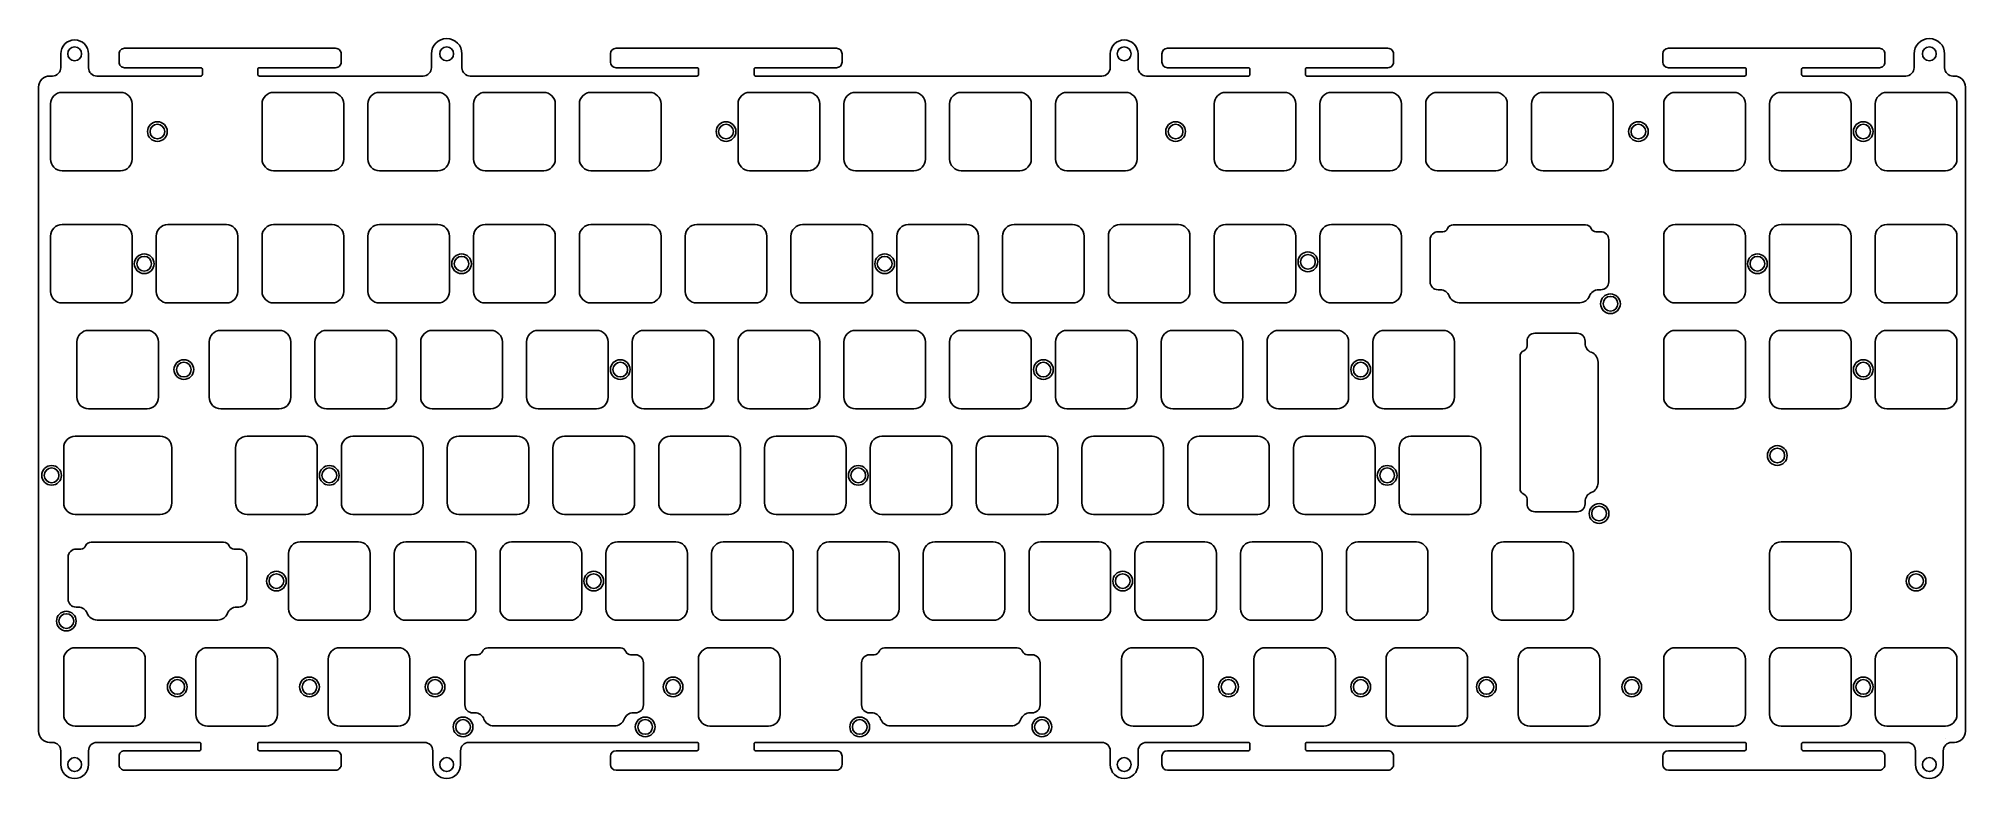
# Model space of a CAD drawing. Header units: millimetres. Extents: x -10 to 338, y -116 to 17.
import ezdxf

# ---------------------------------------------------------------- set-up
doc = ezdxf.new("R2010")
doc.units = ezdxf.units.MM
doc.layers.add('BLACK', color=7, linetype='CONTINUOUS')

msp = doc.modelspace()

# ---------------------------------------------------------------- linework, layer by layer
at = {"layer": 'BLACK', "linetype": 'Continuous'}
for p, q in [((-5.5, 11.500002), (-5.5, 14)), ((-0.5, 14), (-0.5, 11.5)), ((5, 14), (5, 12.5)), ((44, 15), (6, 15)), ((45, 12.5), (45, 14)), ((61.25, 11.5), (61.25, 14)), ((66.75, 14), (66.75, 11.5)), ((93.5, 14), (93.5, 12.5)), ((134.2, 15), (94.5, 15)), ((135.2, 12.5), (135.2, 14)), ((183.5, 11.5), (183.5, 14)), ((188.5, 14), (188.5, 11.5)), ((192.8, 14), (192.8, 12.5)), ((233.5, 15), (193.8, 15)), ((234.5, 12.5), (234.5, 14)), ((283, 14), (283, 12.5)), ((322, 15), (284, 15)), ((323, 12.5), (323, 14)), ((328.25, 11.5), (328.25, 14)), ((333.75, 14), (333.75, 11.5)), ((6, 11.5), (19.75, 11.5)), ((20, 10.25), (20, 11.25)), ((30, 11.25), (30, 10.25)), ((30.25, 11.5), (44, 11.5)), ((94.5, 11.5), (109.1, 11.5)), ((109.35, 10.25), (109.35, 11.25)), ((119.35, 11.25), (119.35, 10.25)), ((119.6, 11.5), (134.2, 11.5)), ((193.8, 11.5), (208.4, 11.5)), ((208.65, 10.25), (208.65, 11.25)), ((218.65, 11.25), (218.65, 10.25)), ((218.9, 11.5), (233.5, 11.5)), ((284, 11.5), (297.75, 11.5)), ((298, 10.25), (298, 11.25)), ((308, 11.25), (308, 10.25)), ((308.25, 11.5), (322, 11.5)), ((-9.5, -108), (-9.5, 8.000001)), ((-7.5, 10), (-7.000001, 10)), ((5.275, 7.050001), (-5.274997, 7.050001)), ((1, 10), (19.75, 10)), ((30.25, 10), (59.75, 10)), ((43.375, 7.05), (32.824999, 7.05)), ((62.425, 7.05), (51.874999, 7.05)), ((68.25, 10), (109.1, 10)), ((81.475, 7.05), (70.924999, 7.05)), ((100.525, 7.05), (89.974999, 7.05)), ((129.1, 7.050001), (118.55, 7.050001)), ((119.6, 10), (182, 10)), ((148.15, 7.050001), (137.6, 7.050001)), ((167.2, 7.050001), (156.65, 7.050001)), ((186.25, 7.05), (175.699999, 7.05)), ((190, 10), (208.4, 10)), ((214.825, 7.05), (204.274999, 7.05)), ((218.9, 10), (297.75, 10)), ((233.875, 7.05), (223.324999, 7.05)), ((252.925, 7.05), (242.374999, 7.05)), ((271.975, 7.050001), (261.425, 7.050001)), ((295.7875, 7.050001), (285.2375, 7.050001)), ((314.8375, 7.050001), (304.2875, 7.050001)), ((308.25, 10), (326.75, 10)), ((333.8875, 7.050001), (323.3375, 7.050001)), ((335.25, 10), (335.5, 10)), ((337.5, 8), (337.5, -108)), ((-7.35, 4.974997), (-7.35, -4.974997)), ((7.35, 4.975001), (7.35, -4.974999)), ((30.75, 4.975), (30.75, -4.975001)), ((45.45, 4.975), (45.45, -4.975)), ((49.8, 4.975), (49.8, -4.975001)), ((64.5, 4.975), (64.5, -4.975)), ((68.85, 4.975), (68.85, -4.975001)), ((83.55, 4.975), (83.55, -4.975)), ((87.9, 4.975), (87.9, -4.975001)), ((102.6, 4.975), (102.6, -4.975)), ((116.475, 4.975001), (116.475, -4.974999)), ((131.175, 4.975001), (131.175, -4.974999)), ((135.525, 4.975001), (135.525, -4.974999)), ((150.225, 4.975001), (150.225, -4.974999)), ((154.575, 4.975001), (154.575, -4.974999)), ((169.275, 4.975001), (169.275, -4.974999)), ((173.625, 4.975), (173.625, -4.975001)), ((188.325, 4.975), (188.325, -4.975)), ((202.2, 4.975), (202.2, -4.975001)), ((216.9, 4.975), (216.9, -4.975)), ((221.25, 4.975), (221.25, -4.975001)), ((235.95, 4.975), (235.95, -4.975)), ((240.3, 4.975), (240.3, -4.975001)), ((255, 4.975), (255, -4.975)), ((259.35, 4.975001), (259.35, -4.974999)), ((274.05, 4.975001), (274.05, -4.974999)), ((283.1625, 4.975001), (283.1625, -4.974999)), ((297.8625, 4.975001), (297.8625, -4.974999)), ((302.2125, 4.975001), (302.2125, -4.974999)), ((316.9125, 4.975001), (316.9125, -4.974999)), ((321.2625, 4.975001), (321.2625, -4.974999)), ((335.9625, 4.975001), (335.9625, -4.974999)), ((5.275, -7.049999), (-5.274998, -7.049999)), ((43.375, -7.05), (32.825, -7.05)), ((62.425, -7.05), (51.875, -7.05)), ((81.475, -7.05), (70.925, -7.05)), ((100.525, -7.05), (89.975, -7.05)), ((129.1, -7.049999), (118.55, -7.049999)), ((148.15, -7.049999), (137.6, -7.049999)), ((167.2, -7.049999), (156.65, -7.049999)), ((186.25, -7.05), (175.7, -7.05)), ((214.825, -7.05), (204.275, -7.05)), ((233.875, -7.05), (223.325, -7.05)), ((252.925, -7.05), (242.375, -7.05)), ((271.975, -7.049999), (261.425, -7.049999)), ((295.7875, -7.049999), (285.2375, -7.049999)), ((314.8375, -7.049999), (304.2875, -7.049999)), ((333.8875, -7.049999), (323.3375, -7.049999)), ((5.275, -16.762499), (-5.274996, -16.762499)), ((24.325, -16.762499), (13.775, -16.762499)), ((43.375, -16.762499), (32.825, -16.762499)), ((62.425, -16.762499), (51.875, -16.762499)), ((81.475, -16.762499), (70.925, -16.762499)), ((100.525, -16.762499), (89.975, -16.762499)), ((119.575, -16.762499), (109.025, -16.762499)), ((138.625, -16.762499), (128.075, -16.762499)), ((157.675, -16.762499), (147.125, -16.762499)), ((176.725, -16.762499), (166.175, -16.762499)), ((195.775, -16.7625), (185.224999, -16.7625)), ((214.825, -16.7625), (204.274999, -16.7625)), ((233.875, -16.7625), (223.324999, -16.7625)), ((245.247375, -16.784911), (245.247375, -16.7849)), ((245.247375, -16.7849), (269.102575, -16.7849)), ((295.7875, -16.762499), (285.2375, -16.762499)), ((314.8375, -16.762499), (304.2875, -16.762499)), ((333.8875, -16.762499), (323.3375, -16.762499)), ((-7.35, -18.837503), (-7.35, -28.787497)), ((7.35, -18.837499), (7.35, -28.787499)), ((11.7, -18.837499), (11.7, -28.787499)), ((26.4, -18.837499), (26.4, -28.787499)), ((30.75, -18.837499), (30.75, -28.787499)), ((45.45, -18.837499), (45.45, -28.787499)), ((49.8, -18.837499), (49.8, -28.787499)), ((64.5, -18.837499), (64.5, -28.787499)), ((68.85, -18.837499), (68.85, -28.787499)), ((83.55, -18.837499), (83.55, -28.787499)), ((87.9, -18.837499), (87.9, -28.787499)), ((102.6, -18.837499), (102.6, -28.787499)), ((106.95, -18.837499), (106.95, -28.787499)), ((121.65, -18.837499), (121.65, -28.787499)), ((126, -18.837499), (126, -28.787499)), ((140.7, -18.837499), (140.7, -28.787499)), ((145.05, -18.837499), (145.05, -28.787499)), ((159.75, -18.837499), (159.75, -28.787499)), ((164.1, -18.837499), (164.1, -28.787499)), ((178.8, -18.837499), (178.8, -28.787499)), ((183.15, -18.8375), (183.15, -28.787501)), ((197.85, -18.8375), (197.85, -28.7875)), ((202.2, -18.8375), (202.2, -28.787501)), ((216.9, -18.8375), (216.9, -28.7875)), ((221.25, -18.8375), (221.25, -28.787501)), ((235.95, -18.8375), (235.95, -28.7875)), ((241.099485, -27.06294), (241.099485, -19.4622)), ((242.536512, -18.03706), (243.390075, -18.03706)), ((243.390075, -18.037048), (243.390075, -18.03706)), ((270.959775, -18.03706), (271.825375, -18.03706)), ((273.250365, -19.46206), (273.250365, -27.0629)), ((283.1625, -18.837499), (283.1625, -28.787499)), ((297.8625, -18.837499), (297.8625, -28.787499)), ((302.2125, -18.837499), (302.2125, -28.787499)), ((316.9125, -18.837499), (316.9125, -28.787499)), ((321.2625, -18.837499), (321.2625, -28.787499)), ((335.9625, -18.837499), (335.9625, -28.787499)), ((5.275, -30.862499), (-5.274998, -30.862499)), ((24.325, -30.862499), (13.775, -30.862499)), ((43.375, -30.862499), (32.825, -30.862499)), ((62.425, -30.862499), (51.875, -30.862499)), ((81.475, -30.862499), (70.925, -30.862499)), ((100.525, -30.862499), (89.975, -30.862499)), ((119.575, -30.862499), (109.025, -30.862499)), ((138.625, -30.862499), (128.075, -30.862499)), ((157.675, -30.862499), (147.125, -30.862499)), ((176.725, -30.862499), (166.175, -30.862499)), ((195.775, -30.8625), (185.225, -30.8625)), ((214.825, -30.8625), (204.275, -30.8625)), ((233.875, -30.8625), (223.325, -30.8625)), ((242.928575, -28.48794), (242.524475, -28.48794)), ((268.050425, -30.82441), (246.299575, -30.82441)), ((271.813458, -28.48794), (271.421325, -28.48794)), ((295.7875, -30.862499), (285.2375, -30.862499)), ((314.8375, -30.862499), (304.2875, -30.862499)), ((333.8875, -30.862499), (323.3375, -30.862499)), ((-2.5875, -37.887503), (-2.5875, -47.837497)), ((10.0375, -35.812499), (-0.512496, -35.812499)), ((12.1125, -37.887499), (12.1125, -47.837499)), ((21.225, -37.887499), (21.225, -47.837499)), ((33.85, -35.812499), (23.3, -35.812499)), ((35.925, -37.887499), (35.925, -47.837499)), ((40.275, -37.887499), (40.275, -47.837499)), ((52.9, -35.812499), (42.35, -35.812499)), ((54.975, -37.887499), (54.975, -47.837499)), ((59.325, -37.887499), (59.325, -47.837499)), ((71.95, -35.812499), (61.4, -35.812499)), ((74.025, -37.887499), (74.025, -47.837499)), ((78.375, -37.887499), (78.375, -47.837499)), ((91, -35.812499), (80.45, -35.812499)), ((93.075, -37.887499), (93.075, -47.837499)), ((97.425, -37.887499), (97.425, -47.837499)), ((110.05, -35.812499), (99.5, -35.812499)), ((112.125, -37.887499), (112.125, -47.837499)), ((116.475, -37.887499), (116.475, -47.837499)), ((129.1, -35.812499), (118.55, -35.812499)), ((131.175, -37.887499), (131.175, -47.837499)), ((135.525, -37.887499), (135.525, -47.837499)), ((148.15, -35.812499), (137.6, -35.812499)), ((150.225, -37.887499), (150.225, -47.837499)), ((154.575, -37.887499), (154.575, -47.837499)), ((167.2, -35.812499), (156.65, -35.812499)), ((169.275, -37.887499), (169.275, -47.837499)), ((173.625, -37.887499), (173.625, -47.837499)), ((186.25, -35.812499), (175.7, -35.812499)), ((188.325, -37.887499), (188.325, -47.837499)), ((192.675, -37.887499), (192.675, -47.837499)), ((205.3, -35.812499), (194.75, -35.812499)), ((207.375, -37.887499), (207.375, -47.837499)), ((211.725, -37.887499), (211.725, -47.837499)), ((224.35, -35.812499), (213.8, -35.812499)), ((226.425, -37.887499), (226.425, -47.837499)), ((230.775, -37.887499), (230.775, -47.837499)), ((243.4, -35.812499), (232.85, -35.812499)), ((245.475, -37.887499), (245.475, -47.837499)), ((258.54331, -38.602725), (258.54331, -37.737125)), ((259.96831, -36.312135), (267.56915, -36.312135)), ((268.99419, -37.749042), (268.99419, -38.141175)), ((283.1625, -37.887499), (283.1625, -47.837499)), ((295.7875, -35.812499), (285.2375, -35.812499)), ((297.8625, -37.887499), (297.8625, -47.837499)), ((302.2125, -37.887499), (302.2125, -47.837499)), ((314.8375, -35.812499), (304.2875, -35.812499)), ((316.9125, -37.887499), (316.9125, -47.837499)), ((321.2625, -37.887499), (321.2625, -47.837499)), ((333.8875, -35.812499), (323.3375, -35.812499)), ((335.9625, -37.887499), (335.9625, -47.837499)), ((257.29115, -64.315125), (257.29115, -40.459925)), ((271.33066, -41.512075), (271.33066, -63.262925)), ((10.0375, -49.912499), (-0.512497, -49.912499)), ((33.85, -49.912499), (23.3, -49.912499)), ((52.9, -49.912499), (42.35, -49.912499)), ((71.95, -49.912499), (61.4, -49.912499)), ((91, -49.912499), (80.45, -49.912499)), ((110.05, -49.912499), (99.5, -49.912499)), ((129.1, -49.912499), (118.55, -49.912499)), ((148.15, -49.912499), (137.6, -49.912499)), ((167.2, -49.912499), (156.65, -49.912499)), ((186.25, -49.912499), (175.7, -49.912499)), ((205.3, -49.912499), (194.75, -49.912499)), ((224.35, -49.912499), (213.8, -49.912499)), ((243.4, -49.912499), (232.85, -49.912499)), ((295.7875, -49.912499), (285.2375, -49.912499)), ((314.8375, -49.912499), (304.2875, -49.912499)), ((333.8875, -49.912499), (323.3375, -49.912499)), ((12.41875, -54.862499), (-2.893746, -54.862499)), ((38.6125, -54.862499), (28.0625, -54.862499)), ((57.6625, -54.862499), (47.1125, -54.862499)), ((76.7125, -54.862499), (66.1625, -54.862499)), ((95.7625, -54.862499), (85.2125, -54.862499)), ((114.8125, -54.862499), (104.2625, -54.862499)), ((133.8625, -54.862499), (123.3125, -54.862499)), ((152.9125, -54.862499), (142.3625, -54.862499)), ((171.9625, -54.862499), (161.4125, -54.862499)), ((191.0125, -54.862499), (180.4625, -54.862499)), ((210.0625, -54.862499), (199.5125, -54.862499)), ((229.1125, -54.862499), (218.5625, -54.862499)), ((248.1625, -54.8625), (237.612499, -54.8625)), ((-4.96875, -56.937503), (-4.96875, -66.887497)), ((14.49375, -56.937499), (14.49375, -66.887499)), ((25.9875, -56.937499), (25.9875, -66.887499)), ((40.6875, -56.937499), (40.6875, -66.887499)), ((45.0375, -56.937499), (45.0375, -66.887499)), ((59.7375, -56.937499), (59.7375, -66.887499)), ((64.0875, -56.937499), (64.0875, -66.887499)), ((78.7875, -56.937499), (78.7875, -66.887499)), ((83.1375, -56.937499), (83.1375, -66.887499)), ((97.8375, -56.937499), (97.8375, -66.887499)), ((102.1875, -56.937499), (102.1875, -66.887499)), ((116.8875, -56.937499), (116.8875, -66.887499)), ((121.2375, -56.937499), (121.2375, -66.887499)), ((135.9375, -56.937499), (135.9375, -66.887499)), ((140.2875, -56.937499), (140.2875, -66.887499)), ((154.9875, -56.937499), (154.9875, -66.887499)), ((159.3375, -56.937499), (159.3375, -66.887499)), ((174.0375, -56.937499), (174.0375, -66.887499)), ((178.3875, -56.937499), (178.3875, -66.887499)), ((193.0875, -56.937499), (193.0875, -66.887499)), ((197.4375, -56.937499), (197.4375, -66.887499)), ((212.1375, -56.937499), (212.1375, -66.887499)), ((216.4875, -56.937499), (216.4875, -66.887499)), ((231.1875, -56.937499), (231.1875, -66.887499)), ((235.5375, -56.9375), (235.5375, -66.887501)), ((250.2375, -56.9375), (250.2375, -66.8875)), ((257.291161, -64.315125), (257.29115, -64.315125)), ((12.41875, -68.962499), (-2.893748, -68.962499)), ((38.6125, -68.962499), (28.0625, -68.962499)), ((57.6625, -68.962499), (47.1125, -68.962499)), ((76.7125, -68.962499), (66.1625, -68.962499)), ((95.7625, -68.962499), (85.2125, -68.962499)), ((114.8125, -68.962499), (104.2625, -68.962499)), ((133.8625, -68.962499), (123.3125, -68.962499)), ((152.9125, -68.962499), (142.3625, -68.962499)), ((171.9625, -68.962499), (161.4125, -68.962499)), ((191.0125, -68.962499), (180.4625, -68.962499)), ((210.0625, -68.962499), (199.5125, -68.962499)), ((229.1125, -68.962499), (218.5625, -68.962499)), ((248.1625, -68.9625), (237.6125, -68.9625)), ((258.543298, -66.172425), (258.54331, -66.172425)), ((258.54331, -67.025988), (258.54331, -66.172425)), ((267.56919, -68.463015), (259.96845, -68.463015)), ((268.99419, -66.633925), (268.99419, -67.038025)), ((-2.732238, -75.18706), (-1.878675, -75.18706)), ((-1.878675, -75.187048), (-1.878675, -75.18706)), ((-0.021375, -73.934911), (-0.021375, -73.9349)), ((-0.021375, -73.9349), (23.833825, -73.9349)), ((25.691025, -75.18706), (26.556625, -75.18706)), ((35.5125, -75.987499), (35.5125, -85.937499)), ((48.1375, -73.912499), (37.5875, -73.912499)), ((50.2125, -75.987499), (50.2125, -85.937499)), ((54.5625, -75.987499), (54.5625, -85.937499)), ((67.1875, -73.912499), (56.6375, -73.912499)), ((69.2625, -75.987499), (69.2625, -85.937499)), ((73.6125, -75.987499), (73.6125, -85.937499)), ((86.2375, -73.912499), (75.6875, -73.912499)), ((88.3125, -75.987499), (88.3125, -85.937499)), ((92.6625, -75.987499), (92.6625, -85.937499)), ((105.2875, -73.912499), (94.7375, -73.912499)), ((107.3625, -75.987499), (107.3625, -85.937499)), ((111.7125, -75.987499), (111.7125, -85.937499)), ((124.3375, -73.912499), (113.7875, -73.912499)), ((126.4125, -75.987499), (126.4125, -85.937499)), ((130.7625, -75.987499), (130.7625, -85.937499)), ((143.3875, -73.912499), (132.8375, -73.912499)), ((145.4625, -75.987499), (145.4625, -85.937499)), ((149.8125, -75.987499), (149.8125, -85.937499)), ((162.4375, -73.912499), (151.8875, -73.912499)), ((164.5125, -75.987499), (164.5125, -85.937499)), ((168.8625, -75.987499), (168.8625, -85.937499)), ((181.4875, -73.912499), (170.9375, -73.912499)), ((183.5625, -75.987499), (183.5625, -85.937499)), ((187.912499, -75.987499), (187.912499, -85.937499)), ((200.5375, -73.912499), (189.9875, -73.912499)), ((202.6125, -75.987499), (202.612499, -75.987499)), ((202.612499, -75.987499), (202.612499, -85.937499)), ((206.962499, -75.987499), (206.962499, -85.937499)), ((219.5875, -73.912499), (209.0375, -73.912499)), ((221.6625, -75.987499), (221.662499, -75.987499)), ((221.662499, -75.987499), (221.662499, -85.937499)), ((226.0125, -75.9875), (226.0125, -85.937501)), ((238.6375, -73.9125), (228.087499, -73.9125)), ((240.7125, -75.9875), (240.7125, -85.9375)), ((252.20625, -75.9875), (252.20625, -85.937501)), ((264.83125, -73.9125), (254.281249, -73.9125)), ((266.90625, -75.9875), (266.90625, -85.9375)), ((302.2125, -75.987499), (302.2125, -85.937499)), ((314.8375, -73.912499), (304.2875, -73.912499)), ((316.9125, -75.987499), (316.9125, -85.937499)), ((-4.169265, -84.21294), (-4.169265, -76.6122)), ((27.981615, -76.61206), (27.981615, -84.2129)), ((-2.340175, -85.63794), (-2.744275, -85.63794)), ((26.544708, -85.63794), (26.152575, -85.63794)), ((22.781675, -87.97441), (1.030825, -87.97441)), ((48.1375, -88.012499), (37.5875, -88.012499)), ((67.1875, -88.012499), (56.6375, -88.012499)), ((86.2375, -88.012499), (75.6875, -88.012499)), ((105.2875, -88.012499), (94.7375, -88.012499)), ((124.3375, -88.012499), (113.7875, -88.012499)), ((143.3875, -88.012499), (132.8375, -88.012499)), ((162.4375, -88.012499), (151.8875, -88.012499)), ((181.4875, -88.012499), (170.9375, -88.012499)), ((200.5375, -88.012499), (189.9875, -88.012499)), ((219.5875, -88.012499), (209.0375, -88.012499)), ((238.6375, -88.0125), (228.0875, -88.0125)), ((264.83125, -88.0125), (254.28125, -88.0125)), ((314.8375, -88.012499), (304.2875, -88.012499)), ((7.65625, -92.9625), (-2.893751, -92.9625)), ((31.46875, -92.9625), (20.918749, -92.9625)), ((55.28125, -92.9625), (44.731249, -92.9625)), ((71.416125, -92.984911), (71.416125, -92.9849)), ((71.416125, -92.9849), (95.271325, -92.9849)), ((121.95625, -92.9625), (111.406249, -92.9625)), ((142.853625, -92.984911), (142.853625, -92.9849)), ((142.853625, -92.9849), (166.708825, -92.9849)), ((198.15625, -92.9625), (187.606249, -92.9625)), ((221.96875, -92.9625), (211.418749, -92.9625)), ((245.78125, -92.9625), (235.231249, -92.9625)), ((269.59375, -92.9625), (259.043749, -92.9625)), ((295.7875, -92.962499), (285.2375, -92.962499)), ((314.8375, -92.962499), (304.2875, -92.962499)), ((333.8875, -92.962499), (323.3375, -92.962499)), ((-4.96875, -95.0375), (-4.96875, -104.987501)), ((9.73125, -95.0375), (9.73125, -104.9875)), ((18.84375, -95.0375), (18.84375, -104.987501)), ((33.54375, -95.0375), (33.54375, -104.9875)), ((42.65625, -95.0375), (42.65625, -104.987501)), ((57.35625, -95.0375), (57.35625, -104.9875)), ((67.268235, -103.26294), (67.268235, -95.6622)), ((68.705262, -94.23706), (69.558825, -94.23706)), ((69.558825, -94.237048), (69.558825, -94.23706)), ((97.128525, -94.23706), (97.994125, -94.23706)), ((99.419115, -95.66206), (99.419115, -103.2629)), ((109.33125, -95.0375), (109.33125, -104.987501)), ((124.03125, -95.0375), (124.03125, -104.9875)), ((138.705735, -103.26294), (138.705735, -95.6622)), ((140.142762, -94.23706), (140.996325, -94.23706)), ((140.996325, -94.237048), (140.996325, -94.23706)), ((168.566025, -94.23706), (169.431625, -94.23706)), ((170.856615, -95.66206), (170.856615, -103.2629)), ((185.53125, -95.0375), (185.53125, -104.987501)), ((200.23125, -95.0375), (200.23125, -104.9875)), ((209.34375, -95.0375), (209.34375, -104.987501)), ((224.04375, -95.0375), (224.04375, -104.9875)), ((233.15625, -95.0375), (233.15625, -104.987501)), ((247.85625, -95.0375), (247.85625, -104.9875)), ((256.96875, -95.0375), (256.96875, -104.987501)), ((271.66875, -95.0375), (271.66875, -104.9875)), ((283.1625, -95.037499), (283.1625, -104.987499)), ((297.8625, -95.037499), (297.8625, -104.987499)), ((302.2125, -95.037499), (302.2125, -104.987499)), ((316.9125, -95.037499), (316.9125, -104.987499)), ((321.2625, -95.037499), (321.2625, -104.987499)), ((335.9625, -95.037499), (335.9625, -104.987499)), ((7.65625, -107.0625), (-2.89375, -107.0625)), ((31.46875, -107.0625), (20.91875, -107.0625)), ((55.28125, -107.0625), (44.73125, -107.0625)), ((69.097325, -104.68794), (68.693225, -104.68794)), ((94.219175, -107.02441), (72.468325, -107.02441)), ((97.982208, -104.68794), (97.590075, -104.68794)), ((121.95625, -107.0625), (111.40625, -107.0625)), ((140.534825, -104.68794), (140.130725, -104.68794)), ((165.656675, -107.02441), (143.905825, -107.02441)), ((169.419708, -104.68794), (169.027575, -104.68794)), ((198.15625, -107.0625), (187.60625, -107.0625)), ((221.96875, -107.0625), (211.41875, -107.0625)), ((245.78125, -107.0625), (235.23125, -107.0625)), ((269.59375, -107.0625), (259.04375, -107.0625)), ((295.7875, -107.062499), (285.2375, -107.062499)), ((314.8375, -107.062499), (304.2875, -107.062499)), ((333.8875, -107.062499), (323.3375, -107.062499)), ((-7.500001, -110), (-7.000002, -110)), ((19.5, -110), (1, -110)), ((19.75, -111.25), (19.75, -110.25)), ((30, -110.25), (30, -111.25)), ((30.25, -110), (60, -110)), ((68, -110), (109.1, -110)), ((109.35, -111.25), (109.35, -110.25)), ((119.35, -110.25), (119.35, -111.25)), ((119.6, -110), (182, -110)), ((190, -110), (208.4, -110)), ((208.65, -110.25), (208.65, -111.25)), ((218.65, -111.25), (218.65, -110.25)), ((297.75, -110), (218.9, -110)), ((298, -111.25), (298, -110.25)), ((308, -110.25), (308, -111.25)), ((327, -110), (308.25, -110)), ((333.863799, -109.311539), (333.863799, -109.311513)), ((335, -110), (335.5, -110)), ((-5.5, -114), (-5.5, -111.500001)), ((-0.5, -111.5), (-0.5, -114)), ((5, -112.5), (5, -114)), ((19.5, -111.5), (6, -111.5)), ((44, -111.5), (30.25, -111.5)), ((45, -114), (45, -112.5)), ((61.5, -114), (61.5, -111.5)), ((66.5, -111.5), (66.5, -114)), ((93.5, -112.5), (93.5, -114)), ((109.1, -111.5), (94.5, -111.5)), ((134.2, -111.5), (119.6, -111.5)), ((135.2, -114), (135.2, -112.5)), ((183.5, -114), (183.5, -111.5)), ((188.5, -114), (188.5, -111.5)), ((192.8, -114), (192.8, -112.5)), ((193.8, -111.5), (208.4, -111.5)), ((218.9, -111.5), (233.5, -111.5)), ((234.5, -112.5), (234.5, -114)), ((283, -112.5), (283, -114)), ((297.75, -111.5), (284, -111.5)), ((322, -111.5), (308.25, -111.5)), ((323, -114), (323, -112.5)), ((328.5, -114), (328.5, -111.5)), ((333.5, -111.5), (333.5, -114)), ((6, -115), (44, -115)), ((94.5, -115), (134.2, -115)), ((233.5, -115), (193.8, -115)), ((284, -115), (322, -115))]:
    msp.add_line(p, q, dxfattribs=at)
at = {"layer": 'BLACK'}
for centre, radius in [((-3, 14), 1.25), ((64, 14), 1.25), ((186, 14), 1.25), ((331, 14), 1.25), ((11.906249, 0.000001), 1.775), ((11.906249, 0.000001), 1.325), ((114.299999, 0.000001), 1.775), ((114.299999, 0.000001), 1.325), ((195.262499, 0.000001), 1.775), ((195.262499, 0.000001), 1.325), ((278.606249, 0.000001), 1.775), ((278.606249, 0.000001), 1.325), ((319.087499, 0.000001), 1.775), ((319.087499, 0.000001), 1.325), ((9.524999, -23.812499), 1.775), ((9.524999, -23.812499), 1.325), ((66.674999, -23.812499), 1.775), ((66.674999, -23.812499), 1.325), ((142.874999, -23.812499), 1.775), ((142.874999, -23.812499), 1.325), ((219.084199, -23.462499), 1.775), ((219.084199, -23.462499), 1.325), ((300.037499, -23.812499), 1.775), ((300.037499, -23.812499), 1.325), ((273.575, -31.0125), 1.775), ((273.575, -31.0125), 1.325), ((16.668749, -42.862499), 1.775), ((16.668749, -42.862499), 1.325), ((95.249999, -42.862499), 1.775), ((95.249999, -42.862499), 1.325), ((171.449999, -42.862499), 1.775), ((171.449999, -42.862499), 1.325), ((228.599999, -42.862499), 1.775), ((228.599999, -42.862499), 1.325), ((319.087499, -42.862499), 1.775), ((319.087499, -42.862499), 1.325), ((303.609374, -58.340624), 1.775), ((303.609374, -58.340624), 1.325), ((-7.143751, -61.912499), 1.775), ((-7.143751, -61.912499), 1.325), ((42.862499, -61.912499), 1.775), ((42.862499, -61.912499), 1.325), ((138.112499, -61.912499), 1.775), ((138.112499, -61.912499), 1.325), ((233.3625, -61.9125), 1.775), ((233.3625, -61.9125), 1.325), ((271.51875, -68.7875), 1.775), ((271.51875, -68.7875), 1.325), ((33.337499, -80.962499), 1.775), ((33.337499, -80.962499), 1.325), ((90.487499, -80.962499), 1.775), ((90.487499, -80.962499), 1.325), ((185.737499, -80.962499), 1.775), ((185.737499, -80.962499), 1.325), ((328.612499, -80.962499), 1.775), ((328.612499, -80.962499), 1.325), ((-4.49375, -88.1625), 1.775), ((-4.49375, -88.1625), 1.325), ((15.478199, -100.0125), 1.775), ((15.478199, -100.0125), 1.325), ((39.290699, -100.0125), 1.775), ((39.290699, -100.0125), 1.325), ((61.912574, -100.0125), 1.775), ((61.912574, -100.0125), 1.325), ((104.775074, -100.0125), 1.775), ((104.775074, -100.0125), 1.325), ((204.787574, -100.0125), 1.775), ((204.787574, -100.0125), 1.325), ((228.600074, -100.0125), 1.775), ((228.600074, -100.0125), 1.325), ((251.221949, -100.0125), 1.775), ((251.221949, -100.0125), 1.325), ((277.415624, -100.012499), 1.775), ((277.415624, -100.012499), 1.325), ((319.087499, -100.012499), 1.775), ((319.087499, -100.012499), 1.325), ((66.94375, -107.2125), 1.775), ((66.94375, -107.2125), 1.325), ((99.74375, -107.2125), 1.775), ((99.74375, -107.2125), 1.325), ((138.38125, -107.2125), 1.775), ((138.38125, -107.2125), 1.325), ((171.18125, -107.2125), 1.775), ((171.18125, -107.2125), 1.325), ((-3, -114), 1.25), ((64, -114), 1.25), ((186, -114), 1.25), ((331, -114), 1.25)]:
    msp.add_circle(centre, radius, dxfattribs=at)
for centre, radius, start, end in [((-3, 14), 2.5, 0, 180), ((5.999999, 14.000001), 0.999999, 89.9999427, 180.0000573), ((44.000049, 14.000001), 0.999999, 359.9999427, 90.0028075), ((64, 14), 2.75, 0, 180), ((94.500049, 14.000001), 1.000049, 90.0028075, 180.00005729), ((134.200049, 14.000001), 0.999999, 359.9999427, 90.0028075), ((186, 14), 2.5, 0, 180), ((193.800049, 14.000001), 1.000049, 90.0028075, 180.00005729), ((233.500049, 14.000001), 0.999999, 359.9999427, 90.0028075), ((284.000049, 14.000001), 1.000049, 90.0028075, 180.00005729), ((322.000049, 14.000001), 0.999999, 359.9999427, 90.0028075), ((331, 14), 2.75, 0, 180), ((-7.000001, 11.500001), 1.500001, 270, 0.0000382), ((1.000001, 11.500001), 1.500001, 180.0000382, 269.9999618), ((5.999999, 12.499999), 0.999999, 179.9999427, 270.0000573), ((19.750049, 11.250001), 0.249999, 359.99977077, 90.01123002), ((30.249949, 11.250001), 0.249949, 89.98831161, 180.00022923), ((44.000049, 12.500001), 0.999951, 269.99719251, 359.9999427), ((59.750049, 11.500001), 1.499951, 269.99812834, 359.9999618), ((68.250049, 11.500001), 1.500001, 180.0000382, 269.99812834), ((94.500049, 12.500001), 1.000001, 180.00005729, 269.99719251), ((109.100049, 11.250001), 0.249999, 359.99977077, 90.01123002), ((119.599949, 11.250001), 0.249949, 89.98831161, 180.00022923), ((134.200049, 12.500001), 0.999951, 269.99719251, 359.9999427), ((182.000049, 11.500001), 1.499951, 269.99812834, 359.9999618), ((190.000049, 11.500001), 1.500001, 180.0000382, 269.99812834), ((193.800049, 12.500001), 1.000001, 180.00005729, 269.99719251), ((208.400049, 11.250001), 0.249999, 359.99977077, 90.01123002), ((218.899949, 11.250001), 0.249949, 89.98831161, 180.00022923), ((233.500049, 12.500001), 0.999951, 269.99719251, 359.9999427), ((284.000049, 12.500001), 1.000001, 180.00005729, 269.99719251), ((297.750049, 11.250001), 0.249999, 359.99977077, 90.01123002), ((308.249949, 11.250001), 0.249949, 89.98831161, 180.00022923), ((322.000049, 12.500001), 0.999951, 269.99719251, 359.9999427), ((326.750049, 11.500001), 1.499951, 269.99812834, 359.9999618), ((335.250049, 11.500001), 1.500001, 180.0000382, 269.99812834), ((-7.500001, 8.000001), 1.999999, 89.99997135, 180), ((-5.274996, 4.974997), 2.075004, 90.00002761, 180), ((5.275, 4.975001), 2.075, 0, 90), ((19.750049, 10.250001), 0.249951, 269.98877007, 359.99977077), ((30.249949, 10.250001), 0.250001, 180.00022923, 270.01168829), ((32.825004, 4.974996), 2.075004, 90.00013806, 179.99988955), ((43.375, 4.975), 2.075, 0, 90), ((51.875004, 4.974996), 2.075004, 90.00013806, 179.99988955), ((62.425003, 4.975003), 2.074997, 359.99991716, 90.00008284), ((70.925004, 4.974996), 2.075004, 90.00013806, 179.99988955), ((81.475003, 4.975003), 2.074997, 359.99991716, 90.00008284), ((89.975004, 4.974996), 2.075004, 90.00013806, 179.99988955), ((100.525, 4.975), 2.075, 0, 90), ((109.100049, 10.250001), 0.249951, 269.98877007, 359.99977077), ((118.55, 4.975001), 2.075, 90, 180), ((119.599949, 10.250001), 0.250001, 180.00022923, 270.01168829), ((129.1, 4.975001), 2.075, 0, 90), ((137.6, 4.975001), 2.075, 90, 180), ((148.15, 4.975001), 2.075, 0, 90), ((156.65, 4.975001), 2.075, 90, 180), ((167.2, 4.975001), 2.075, 0, 90), ((175.700004, 4.974996), 2.075004, 90.00013806, 179.99988955), ((186.25, 4.975), 2.075, 0, 90), ((204.275004, 4.974996), 2.075004, 90.00013806, 179.99988955), ((208.400049, 10.250001), 0.249951, 269.98877007, 359.99977077), ((214.825, 4.975), 2.075, 0, 90), ((218.899949, 10.250001), 0.250001, 180.00022923, 270.01168829), ((223.325004, 4.974996), 2.075004, 90.00013806, 179.99988955), ((233.875, 4.975), 2.075, 0, 90), ((242.375004, 4.974996), 2.075004, 90.00013806, 179.99988955), ((252.925, 4.975005), 2.074995, 359.99986194, 90), ((261.425, 4.975001), 2.075, 90, 180), ((271.975, 4.975001), 2.075, 0, 90), ((285.2375, 4.975001), 2.075, 90, 180), ((295.7875, 4.975001), 2.075, 0, 90), ((297.750049, 10.250001), 0.249951, 269.98877007, 359.99977077), ((304.2875, 4.975001), 2.075, 90, 180), ((308.249949, 10.250001), 0.250001, 180.00022923, 270.01168829), ((314.8375, 4.975001), 2.075, 0, 90), ((323.3375, 4.975001), 2.075, 90, 180), ((333.8875, 4.975001), 2.075, 0, 90), ((335.500049, 8.000001), 1.999999, 359.99997135, 90.00140375), ((-5.274998, -4.974997), 2.075002, 180, 270), ((5.275, -4.974999), 2.075, 270, 0), ((32.825002, -4.974998), 2.075002, 180.00008284, 269.99994478), ((43.375, -4.975), 2.075, 270, 0), ((51.875002, -4.974998), 2.075002, 180.00008284, 269.99994478), ((62.424996, -4.974996), 2.075004, 270.00011045, 359.99988955), ((70.925002, -4.974998), 2.075002, 180.00008284, 269.99994478), ((81.474996, -4.974996), 2.075004, 270.00011045, 359.99988955), ((89.975002, -4.974998), 2.075002, 180.00008284, 269.99994478), ((100.525, -4.975), 2.075, 270, 0), ((118.55, -4.974999), 2.075, 180, 270), ((129.1, -4.974999), 2.075, 270, 0), ((137.6, -4.974999), 2.075, 180, 270), ((148.15, -4.974999), 2.075, 270, 0), ((156.65, -4.974999), 2.075, 180, 270), ((167.2, -4.974999), 2.075, 270, 0), ((175.700002, -4.974998), 2.075002, 180.00008284, 269.99994478), ((186.25, -4.975), 2.075, 270, 0), ((204.275002, -4.974998), 2.075002, 180.00008284, 269.99994478), ((214.825, -4.975), 2.075, 270, 0), ((223.325002, -4.974998), 2.075002, 180.00008284, 269.99994478), ((233.875, -4.975), 2.075, 270, 0), ((242.375002, -4.974998), 2.075002, 180.00008284, 269.99994478), ((252.925, -4.974995), 2.075, 270, 359.99986194), ((261.425, -4.974999), 2.075, 180, 270), ((271.975, -4.974999), 2.075, 270, 0), ((285.2375, -4.974999), 2.075, 180, 270), ((295.7875, -4.974999), 2.075, 270, 0), ((304.2875, -4.974999), 2.075, 180, 270), ((314.8375, -4.974999), 2.075, 270, 0), ((323.3375, -4.974999), 2.075, 180, 270), ((333.8875, -4.974999), 2.075, 270, 0), ((-5.274996, -18.837503), 2.075004, 90, 180), ((5.275, -18.837499), 2.075, 0, 90), ((13.775, -18.837499), 2.075, 90, 180), ((24.325, -18.837499), 2.075, 0, 90), ((32.825, -18.837499), 2.075, 90, 180), ((43.375, -18.837499), 2.075, 0, 90), ((51.875, -18.837499), 2.075, 90, 180), ((62.425, -18.837499), 2.075, 0, 90), ((70.925, -18.837499), 2.075, 90, 180), ((81.475, -18.837499), 2.075, 0, 90), ((89.975, -18.837499), 2.075, 90, 180), ((100.525, -18.837499), 2.075, 0, 90), ((109.025, -18.837499), 2.075, 90, 180), ((119.575, -18.837499), 2.075, 0, 90), ((128.075, -18.837499), 2.075, 90, 180), ((138.625, -18.837499), 2.075, 0, 90), ((147.125, -18.837499), 2.075, 90, 180), ((157.675, -18.837499), 2.075, 0, 90), ((166.175, -18.837499), 2.075, 90, 180), ((176.725, -18.837499), 2.075, 0, 90), ((185.225004, -18.837504), 2.075004, 90.00013806, 179.99988955), ((195.775, -18.8375), 2.075, 0, 90), ((204.275004, -18.837504), 2.075004, 90.00013806, 179.99988955), ((214.825, -18.8375), 2.075, 0, 90), ((223.325004, -18.837504), 2.075004, 90.00013806, 179.99988955), ((233.875, -18.8375), 2.075, 0, 90), ((245.247274, -17.859851), 1.07494, 89.99461656, 157.97750247), ((269.10254, -17.85989), 1.07499, 22.02370504, 89.99813454), ((285.2375, -18.837499), 2.075, 90, 180), ((295.7875, -18.837499), 2.075, 0, 90), ((304.2875, -18.837499), 2.075, 90, 180), ((314.8375, -18.837499), 2.075, 0, 90), ((323.3375, -18.837499), 2.075, 90, 180), ((333.8875, -18.837499), 2.075, 0, 90), ((242.524567, -19.462092), 1.425082, 89.51974267, 180.00434217), ((243.390124, -17.108671), 0.928376, 269.99697591, 337.97782841), ((270.9598, -17.1086), 0.92846, 202.02452102, 269.99845724), ((271.8254, -19.462), 1.42494, 359.99758749, 90.00100523), ((242.524486, -27.062939), 1.425001, 180.00004021, 269.99955772), ((271.82524, -27.06286), 1.425125, 269.52631186, 359.99839184), ((-5.274998, -28.787497), 2.075002, 180, 270), ((5.275, -28.787499), 2.075, 270, 0), ((13.775, -28.787499), 2.075, 180, 270), ((24.325, -28.787499), 2.075, 270, 0), ((32.825, -28.787499), 2.075, 180, 270), ((43.375, -28.787499), 2.075, 270, 0), ((51.875, -28.787499), 2.075, 180, 270), ((62.425, -28.787499), 2.075, 270, 0), ((70.925, -28.787499), 2.075, 180, 270), ((81.475, -28.787499), 2.075, 270, 0), ((89.975, -28.787499), 2.075, 180, 270), ((100.525, -28.787499), 2.075, 270, 0), ((109.025, -28.787499), 2.075, 180, 270), ((119.575, -28.787499), 2.075, 270, 0), ((128.075, -28.787499), 2.075, 180, 270), ((138.625, -28.787499), 2.075, 270, 0), ((147.125, -28.787499), 2.075, 180, 270), ((157.675, -28.787499), 2.075, 270, 0), ((166.175, -28.787499), 2.075, 180, 270), ((176.725, -28.787499), 2.075, 270, 0), ((185.225002, -28.787498), 2.075002, 180.00008284, 269.99994478), ((195.775, -28.7875), 2.075, 270, 0), ((204.275002, -28.787498), 2.075002, 180.00008284, 269.99994478), ((214.825, -28.7875), 2.075, 270, 0), ((223.325002, -28.787498), 2.075002, 180.00008284, 269.99994478), ((233.875, -28.7875), 2.075, 270, 0), ((242.928551, -30.212848), 1.724908, 20.54547839, 89.9992028), ((246.299462, -28.949415), 1.874995, 200.54692151, 270.00345303), ((268.05034, -28.94933), 1.875082, 270.0025973, 339.45098232), ((271.42133, -30.21288), 1.724936, 90.00016608, 159.45408213), ((285.2375, -28.787499), 2.075, 180, 270), ((295.7875, -28.787499), 2.075, 270, 0), ((304.2875, -28.787499), 2.075, 180, 270), ((314.8375, -28.787499), 2.075, 270, 0), ((323.3375, -28.787499), 2.075, 180, 270), ((333.8875, -28.787499), 2.075, 270, 0), ((-0.512496, -37.887503), 2.075004, 90, 180), ((10.0375, -37.887499), 2.075, 0, 90), ((23.3, -37.887499), 2.075, 90, 180), ((33.85, -37.887499), 2.075, 0, 90), ((42.35, -37.887499), 2.075, 90, 180), ((52.9, -37.887499), 2.075, 0, 90), ((61.4, -37.887499), 2.075, 90, 180), ((71.95, -37.887499), 2.075, 0, 90), ((80.45, -37.887499), 2.075, 90, 180), ((91, -37.887499), 2.075, 0, 90), ((99.5, -37.887499), 2.075, 90, 180), ((110.05, -37.887499), 2.075, 0, 90), ((118.55, -37.887499), 2.075, 90, 180), ((129.1, -37.887499), 2.075, 0, 90), ((137.6, -37.887499), 2.075, 90, 180), ((148.15, -37.887499), 2.075, 0, 90), ((156.65, -37.887499), 2.075, 90, 180), ((167.2, -37.887499), 2.075, 0, 90), ((175.7, -37.887499), 2.075, 90, 180), ((186.25, -37.887499), 2.075, 0, 90), ((194.75, -37.887499), 2.075, 90, 180), ((205.3, -37.887499), 2.075, 0, 90), ((213.8, -37.887499), 2.075, 90, 180), ((224.35, -37.887499), 2.075, 0, 90), ((232.85, -37.887499), 2.075, 90, 180), ((243.4, -37.887499), 2.075, 0, 90), ((259.96825, -37.7371), 1.42494, 89.99758749, 180.00100523), ((267.56911, -37.73726), 1.425125, 359.52631186, 89.99839184), ((270.71913, -38.14117), 1.724936, 180.00016608, 249.45408213), ((285.2375, -37.887499), 2.075, 90, 180), ((295.7875, -37.887499), 2.075, 0, 90), ((304.2875, -37.887499), 2.075, 90, 180), ((314.8375, -37.887499), 2.075, 0, 90), ((323.3375, -37.887499), 2.075, 90, 180), ((333.8875, -37.887499), 2.075, 0, 90), ((258.36614, -40.45996), 1.07499, 112.02370504, 179.99813454), ((257.61485, -38.6027), 0.92846, 292.02452102, 359.99845724), ((269.45558, -41.51216), 1.875082, 0.0025973, 69.45098232), ((-0.512498, -47.837497), 2.075002, 180, 270.00002761), ((10.0375, -47.837499), 2.075, 270, 0), ((23.3, -47.837499), 2.075, 180, 270), ((33.85, -47.837499), 2.075, 270, 0), ((42.35, -47.837499), 2.075, 180, 270), ((52.9, -47.837499), 2.075, 270, 0), ((61.4, -47.837499), 2.075, 180, 270), ((71.95, -47.837499), 2.075, 270, 0), ((80.45, -47.837499), 2.075, 180, 270), ((91, -47.837499), 2.075, 270, 0), ((99.5, -47.837499), 2.075, 180, 270), ((110.05, -47.837499), 2.075, 270, 0), ((118.55, -47.837499), 2.075, 180, 270), ((129.1, -47.837499), 2.075, 270, 0), ((137.6, -47.837499), 2.075, 180, 270), ((148.15, -47.837499), 2.075, 270, 0), ((156.65, -47.837499), 2.075, 180, 270), ((167.2, -47.837499), 2.075, 270, 0), ((175.7, -47.837499), 2.075, 180, 270), ((186.25, -47.837499), 2.075, 270, 0), ((194.75, -47.837499), 2.075, 180, 270), ((205.3, -47.837499), 2.075, 270, 0), ((213.8, -47.837499), 2.075, 180, 270), ((224.35, -47.837499), 2.075, 270, 0), ((232.85, -47.837499), 2.075, 180, 270), ((243.4, -47.837499), 2.075, 270, 0), ((285.2375, -47.837499), 2.075, 180, 270), ((295.7875, -47.837499), 2.075, 270, 0), ((304.2875, -47.837499), 2.075, 180, 270), ((314.8375, -47.837499), 2.075, 270, 0), ((323.3375, -47.837499), 2.075, 180, 270), ((333.8875, -47.837499), 2.075, 270, 0), ((-2.893746, -56.937503), 2.075004, 90, 180), ((12.41875, -56.937499), 2.075, 0, 90), ((28.0625, -56.937499), 2.075, 90, 180), ((38.6125, -56.937499), 2.075, 0, 90), ((47.1125, -56.937499), 2.075, 90, 180), ((57.6625, -56.937499), 2.075, 0, 90), ((66.1625, -56.937499), 2.075, 90, 180), ((76.7125, -56.937499), 2.075, 0, 90), ((85.2125, -56.937499), 2.075, 90, 180), ((95.7625, -56.937499), 2.075, 0, 90), ((104.2625, -56.937499), 2.075, 90, 180), ((114.8125, -56.937499), 2.075, 0, 90), ((123.3125, -56.937499), 2.075, 90, 180), ((133.8625, -56.937499), 2.075, 0, 90), ((142.3625, -56.937499), 2.075, 90, 180), ((152.9125, -56.937499), 2.075, 0, 90), ((161.4125, -56.937499), 2.075, 90, 180), ((171.9625, -56.937499), 2.075, 0, 90), ((180.4625, -56.937499), 2.075, 90, 180), ((191.0125, -56.937499), 2.075, 0, 90), ((199.5125, -56.937499), 2.075, 90, 180), ((210.0625, -56.937499), 2.075, 0, 90), ((218.5625, -56.937499), 2.075, 90, 180), ((229.1125, -56.937499), 2.075, 0, 90), ((237.612504, -56.937504), 2.075004, 90.00013806, 179.99988955), ((248.1625, -56.9375), 2.075, 0, 90), ((258.366101, -64.315226), 1.07494, 179.99461656, 247.97750247), ((257.614921, -66.172376), 0.928376, 359.99697591, 67.97782841), ((270.719098, -66.633949), 1.724908, 110.54547839, 179.9992028), ((269.455665, -63.263038), 1.874995, 290.54692151, 0.00345303), ((-2.893748, -66.887497), 2.075002, 180, 270), ((12.41875, -66.887499), 2.075, 270, 0), ((28.0625, -66.887499), 2.075, 180, 270), ((38.6125, -66.887499), 2.075, 270, 0), ((47.1125, -66.887499), 2.075, 180, 270), ((57.6625, -66.887499), 2.075, 270, 0), ((66.1625, -66.887499), 2.075, 180, 270), ((76.7125, -66.887499), 2.075, 270, 0), ((85.2125, -66.887499), 2.075, 180, 270), ((95.7625, -66.887499), 2.075, 270, 0), ((104.2625, -66.887499), 2.075, 180, 270), ((114.8125, -66.887499), 2.075, 270, 0), ((123.3125, -66.887499), 2.075, 180, 270), ((133.8625, -66.887499), 2.075, 270, 0), ((142.3625, -66.887499), 2.075, 180, 270), ((152.9125, -66.887499), 2.075, 270, 0), ((161.4125, -66.887499), 2.075, 180, 270), ((171.9625, -66.887499), 2.075, 270, 0), ((180.4625, -66.887499), 2.075, 180, 270), ((191.0125, -66.887499), 2.075, 270, 0), ((199.5125, -66.887499), 2.075, 180, 270), ((210.0625, -66.887499), 2.075, 270, 0), ((218.5625, -66.887499), 2.075, 180, 270), ((229.1125, -66.887499), 2.075, 270, 0), ((237.612502, -66.887498), 2.075002, 180.00008284, 269.99994478), ((248.1625, -66.8875), 2.075, 270, 0), ((259.968342, -67.037933), 1.425082, 179.51974267, 270.00434217), ((267.569189, -67.038014), 1.425001, 270.00004021, 359.99955772), ((-2.744183, -76.612092), 1.425082, 89.51974267, 180.00434217), ((-1.878626, -74.258671), 0.928376, 269.99697591, 337.97782841), ((-0.021476, -75.009851), 1.07494, 89.99461656, 157.97750247), ((23.83379, -75.00989), 1.07499, 22.02370504, 89.99813454), ((25.69105, -74.2586), 0.92846, 202.02452102, 269.99845724), ((26.55665, -76.612), 1.42494, 359.99758749, 90.00100523), ((37.5875, -75.987499), 2.075, 90, 180), ((48.1375, -75.987499), 2.075, 0, 90), ((56.6375, -75.987499), 2.075, 90, 180), ((67.1875, -75.987499), 2.075, 0, 90), ((75.6875, -75.987499), 2.075, 90, 180), ((86.2375, -75.987499), 2.075, 0, 90), ((94.7375, -75.987499), 2.075, 90, 180), ((105.2875, -75.987499), 2.075, 0, 90), ((113.7875, -75.987499), 2.075, 90, 180), ((124.3375, -75.987499), 2.075, 0, 90), ((132.8375, -75.987499), 2.075, 90, 180), ((143.3875, -75.987499), 2.075, 0, 90), ((151.8875, -75.987499), 2.075, 90, 180), ((162.4375, -75.987499), 2.075, 0, 90), ((170.9375, -75.987499), 2.075, 90, 180), ((181.4875, -75.987499), 2.075, 0, 90), ((189.9875, -75.987499), 2.075001, 90, 180), ((200.5375, -75.987499), 2.075, 0, 90), ((209.0375, -75.987499), 2.075001, 90, 180), ((219.5875, -75.987499), 2.075, 0, 90), ((228.087504, -75.987504), 2.075004, 90.00013806, 179.99988955), ((238.6375, -75.9875), 2.075, 0, 90), ((254.281254, -75.987504), 2.075004, 90.00013806, 179.99988955), ((264.83125, -75.9875), 2.075, 0, 90), ((304.2875, -75.987499), 2.075, 90, 180), ((314.8375, -75.987499), 2.075, 0, 90), ((-2.744264, -84.212939), 1.425001, 180.00004021, 269.99955772), ((-2.340199, -87.362848), 1.724908, 20.54547839, 89.9992028), ((26.15258, -87.36288), 1.724936, 90.00016608, 159.45408213), ((26.55649, -84.21286), 1.425125, 269.52631186, 359.99839184), ((37.5875, -85.937499), 2.075, 180, 270), ((48.1375, -85.937499), 2.075, 270, 0), ((56.6375, -85.937499), 2.075, 180, 270), ((67.1875, -85.937499), 2.075, 270, 0), ((75.6875, -85.937499), 2.075, 180, 270), ((86.2375, -85.937499), 2.075, 270, 0), ((94.7375, -85.937499), 2.075, 180, 270), ((105.2875, -85.937499), 2.075, 270, 0), ((113.7875, -85.937499), 2.075, 180, 270), ((124.3375, -85.937499), 2.075, 270, 0), ((132.8375, -85.937499), 2.075, 180, 270), ((143.3875, -85.937499), 2.075, 270, 0), ((151.8875, -85.937499), 2.075, 180, 270), ((162.4375, -85.937499), 2.075, 270, 0), ((170.9375, -85.937499), 2.075, 180, 270), ((181.4875, -85.937499), 2.075, 270, 0), ((189.9875, -85.937499), 2.075, 180, 270), ((200.5375, -85.937499), 2.074999, 270, 0), ((209.0375, -85.937499), 2.075, 180, 270), ((219.5875, -85.937499), 2.074999, 270, 0), ((228.087502, -85.937498), 2.075002, 180.00008284, 269.99994478), ((238.6375, -85.9375), 2.075, 270, 0), ((254.281252, -85.937498), 2.075002, 180.00008284, 269.99994478), ((264.83125, -85.9375), 2.075, 270, 0), ((304.2875, -85.937499), 2.075, 180, 270), ((314.8375, -85.937499), 2.075, 270, 0), ((1.030712, -86.099415), 1.874995, 200.54692151, 270.00345303), ((22.78159, -86.09933), 1.875082, 270.0025973, 339.45098232), ((-2.893746, -95.037504), 2.075004, 90.00013806, 179.99988955), ((7.65625, -95.0375), 2.075, 0, 90), ((20.918754, -95.037504), 2.075004, 90.00013806, 179.99988955), ((31.46875, -95.0375), 2.075, 0, 90), ((44.731254, -95.037504), 2.075004, 90.00013806, 179.99988955), ((55.28125, -95.0375), 2.075, 0, 90), ((69.558874, -93.308671), 0.928376, 269.99697591, 337.97782841), ((71.416024, -94.059851), 1.07494, 89.99461656, 157.97750247), ((95.27129, -94.05989), 1.07499, 22.02370504, 89.99813454), ((97.12855, -93.3086), 0.92846, 202.02452102, 269.99845724), ((111.406254, -95.037504), 2.075004, 90.00013806, 179.99988955), ((121.95625, -95.0375), 2.075, 0, 90), ((140.996374, -93.308671), 0.928376, 269.99697591, 337.97782841), ((142.853524, -94.059851), 1.07494, 89.99461656, 157.97750247), ((166.70879, -94.05989), 1.07499, 22.02370504, 89.99813454), ((168.56605, -93.3086), 0.92846, 202.02452102, 269.99845724), ((187.606254, -95.037504), 2.075004, 90.00013806, 179.99988955), ((198.15625, -95.0375), 2.075, 0, 90), ((211.418754, -95.037504), 2.075004, 90.00013806, 179.99988955), ((221.96875, -95.0375), 2.075, 0, 90), ((235.231254, -95.037504), 2.075004, 90.00013806, 179.99988955), ((245.78125, -95.0375), 2.075, 0, 90), ((259.043754, -95.037504), 2.075004, 90.00013806, 179.99988955), ((269.59375, -95.0375), 2.075, 0, 90), ((285.2375, -95.037499), 2.075, 90, 180), ((295.7875, -95.037499), 2.075, 0, 90), ((304.2875, -95.037499), 2.075, 90, 180), ((314.8375, -95.037499), 2.075, 0, 90), ((323.3375, -95.037499), 2.075, 90, 180), ((333.8875, -95.037499), 2.075, 0, 90), ((68.693317, -95.662092), 1.425082, 89.51974267, 180.00434217), ((97.99415, -95.662), 1.42494, 359.99758749, 90.00100523), ((140.130817, -95.662092), 1.425082, 89.51974267, 180.00434217), ((169.43165, -95.662), 1.42494, 359.99758749, 90.00100523), ((68.693236, -103.262939), 1.425001, 180.00004021, 269.99955772), ((97.99399, -103.26286), 1.425125, 269.52631186, 359.99839184), ((140.130736, -103.262939), 1.425001, 180.00004021, 269.99955772), ((169.43149, -103.26286), 1.425125, 269.52631186, 359.99839184), ((-2.893748, -104.987498), 2.075002, 180.00008284, 269.99994478), ((7.65625, -104.9875), 2.075, 270, 0), ((20.918752, -104.987498), 2.075002, 180.00008284, 269.99994478), ((31.46875, -104.9875), 2.075, 270, 0), ((44.731252, -104.987498), 2.075002, 180.00008284, 269.99994478), ((55.28125, -104.9875), 2.075, 270, 0), ((69.097301, -106.412848), 1.724908, 20.54547839, 89.9992028), ((72.468212, -105.149415), 1.874995, 200.54692151, 270.00345303), ((94.21909, -105.14933), 1.875082, 270.0025973, 339.45098232), ((97.59008, -106.41288), 1.724936, 90.00016608, 159.45408213), ((111.406252, -104.987498), 2.075002, 180.00008284, 269.99994478), ((121.95625, -104.9875), 2.075, 270, 0), ((140.534801, -106.412848), 1.724908, 20.54547839, 89.9992028), ((143.905712, -105.149415), 1.874995, 200.54692151, 270.00345303), ((165.65659, -105.14933), 1.875082, 270.0025973, 339.45098232), ((169.02758, -106.41288), 1.724936, 90.00016608, 159.45408213), ((187.606252, -104.987498), 2.075002, 180.00008284, 269.99994478), ((198.15625, -104.9875), 2.075, 270, 0), ((211.418752, -104.987498), 2.075002, 180.00008284, 269.99994478), ((221.96875, -104.9875), 2.075, 270, 0), ((235.231252, -104.987498), 2.075002, 180.00008284, 269.99994478), ((245.78125, -104.9875), 2.075, 270, 0), ((259.043752, -104.987498), 2.075002, 180.00008284, 269.99994478), ((269.59375, -104.9875), 2.075, 270, 0), ((285.2375, -104.987499), 2.075, 180, 270), ((295.7875, -104.987499), 2.075, 270, 0), ((304.2875, -104.987499), 2.075, 180, 270), ((314.8375, -104.987499), 2.075, 270, 0), ((323.3375, -104.987499), 2.075, 180, 270), ((333.8875, -104.987499), 2.075, 270, 0), ((-7.500001, -108.000001), 1.999999, 179.99997135, 270), ((-7.000001, -111.500001), 1.500001, 0, 90.0000382), ((1.000001, -111.500001), 1.500001, 90.0000382, 179.9999618), ((19.500049, -110.249999), 0.249999, 359.99977077, 90.01123002), ((30.249949, -110.249999), 0.249949, 89.98831161, 180.00022923), ((60.000049, -111.499999), 1.499999, 359.9999618, 90.00187166), ((68.000049, -111.499999), 1.500049, 90.00187166, 180.0000382), ((109.100049, -110.249999), 0.249999, 359.99977077, 90.01123002), ((119.599949, -110.249999), 0.249949, 89.98831161, 180.00022923), ((182.000049, -111.499999), 1.499999, 359.9999618, 90.00187166), ((190.000049, -111.499999), 1.500049, 90.00187166, 180.0000382), ((208.400049, -110.249999), 0.249999, 359.99977077, 90.01123002), ((218.899949, -110.249999), 0.249949, 89.98831161, 180.00022923), ((297.750049, -110.249999), 0.249999, 359.99977077, 90.01123002), ((308.249949, -110.249999), 0.249949, 89.98831161, 180.00022923), ((327.000049, -111.499999), 1.499999, 359.9999618, 90.00187166), ((335.000049, -111.499999), 1.500049, 90.00187166, 180.0000382), ((335.500049, -107.999999), 1.999951, 269.99859625, 359.99997135), ((-3, -114), 2.5, 180, 0), ((5.999999, -112.499999), 0.999999, 89.9999427, 180.0000573), ((5.999999, -114.000001), 0.999999, 179.9999427, 270.0000573), ((19.500049, -111.249999), 0.249951, 269.98877007, 359.99977077), ((30.249949, -111.249999), 0.250001, 180.00022923, 270.01168829), ((44.000049, -112.499999), 0.999999, 359.9999427, 90.0028075), ((44.000049, -113.999999), 0.999951, 269.99719251, 359.9999427), ((64, -114), 2.5, 180, 0), ((94.500049, -112.499999), 1.000049, 90.0028075, 180.00005729), ((94.500049, -113.999999), 1.000001, 180.00005729, 269.99719251), ((109.100049, -111.249999), 0.249951, 269.98877007, 359.99977077), ((119.599949, -111.249999), 0.250001, 180.00022923, 270.01168829), ((134.200049, -112.499999), 0.999999, 359.9999427, 90.0028075), ((134.200049, -113.999999), 0.999951, 269.99719251, 359.9999427), ((186, -114), 2.5, 180, 0), ((193.800049, -112.499999), 1.000049, 90.0028075, 180.00005729), ((193.800049, -113.999999), 1.000001, 180.00005729, 269.99719251), ((208.400049, -111.249999), 0.249951, 269.98877007, 359.99977077), ((218.899949, -111.249999), 0.250001, 180.00022923, 270.01168829), ((233.500049, -112.499999), 0.999999, 359.9999427, 90.0028075), ((233.500049, -113.999999), 0.999951, 269.99719251, 359.9999427), ((284.000049, -112.499999), 1.000049, 90.0028075, 180.00005729), ((284.000049, -113.999999), 1.000001, 180.00005729, 269.99719251), ((297.750049, -111.249999), 0.249951, 269.98877007, 359.99977077), ((308.249949, -111.249999), 0.250001, 180.00022923, 270.01168829), ((322.000049, -112.499999), 0.999999, 359.9999427, 90.0028075), ((322.000049, -113.999999), 0.999951, 269.99719251, 359.9999427), ((331, -114), 2.5, 180, 0)]:
    msp.add_arc(centre, radius, start, end, dxfattribs=at)

doc.saveas('drawing.dxf')
